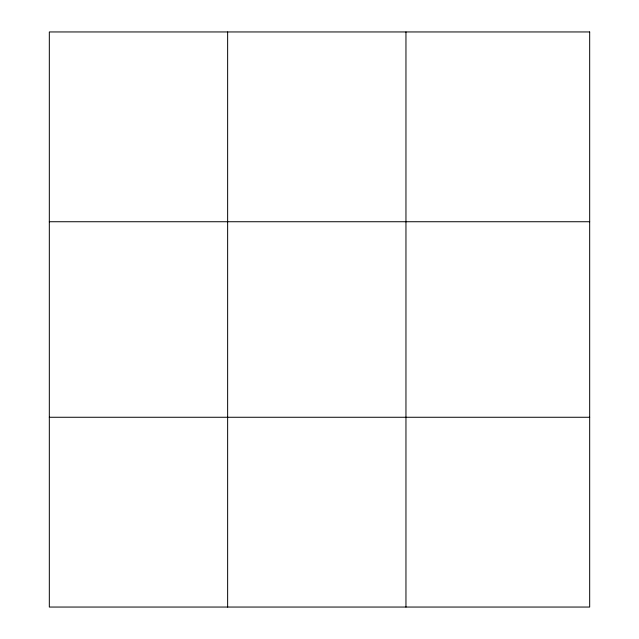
<?xml version="1.0" encoding="UTF-8"?>
<svg xmlns="http://www.w3.org/2000/svg" width="639" height="639" viewBox="0 0 639 639"><rect width="100%" height="100%" fill="white"/><g stroke="black" fill="none" stroke-linecap="round" stroke-linejoin="round"><path stroke-width="0.96" d="M227.636 31.95L227.636 607.05M405.957 31.95L405.957 607.05M49.323 221.733L589.677 221.733M49.323 417.267L589.677 417.267M589.677 31.95L589.677 607.05L49.323 607.05L49.323 31.95L589.677 31.95"/></g></svg>
